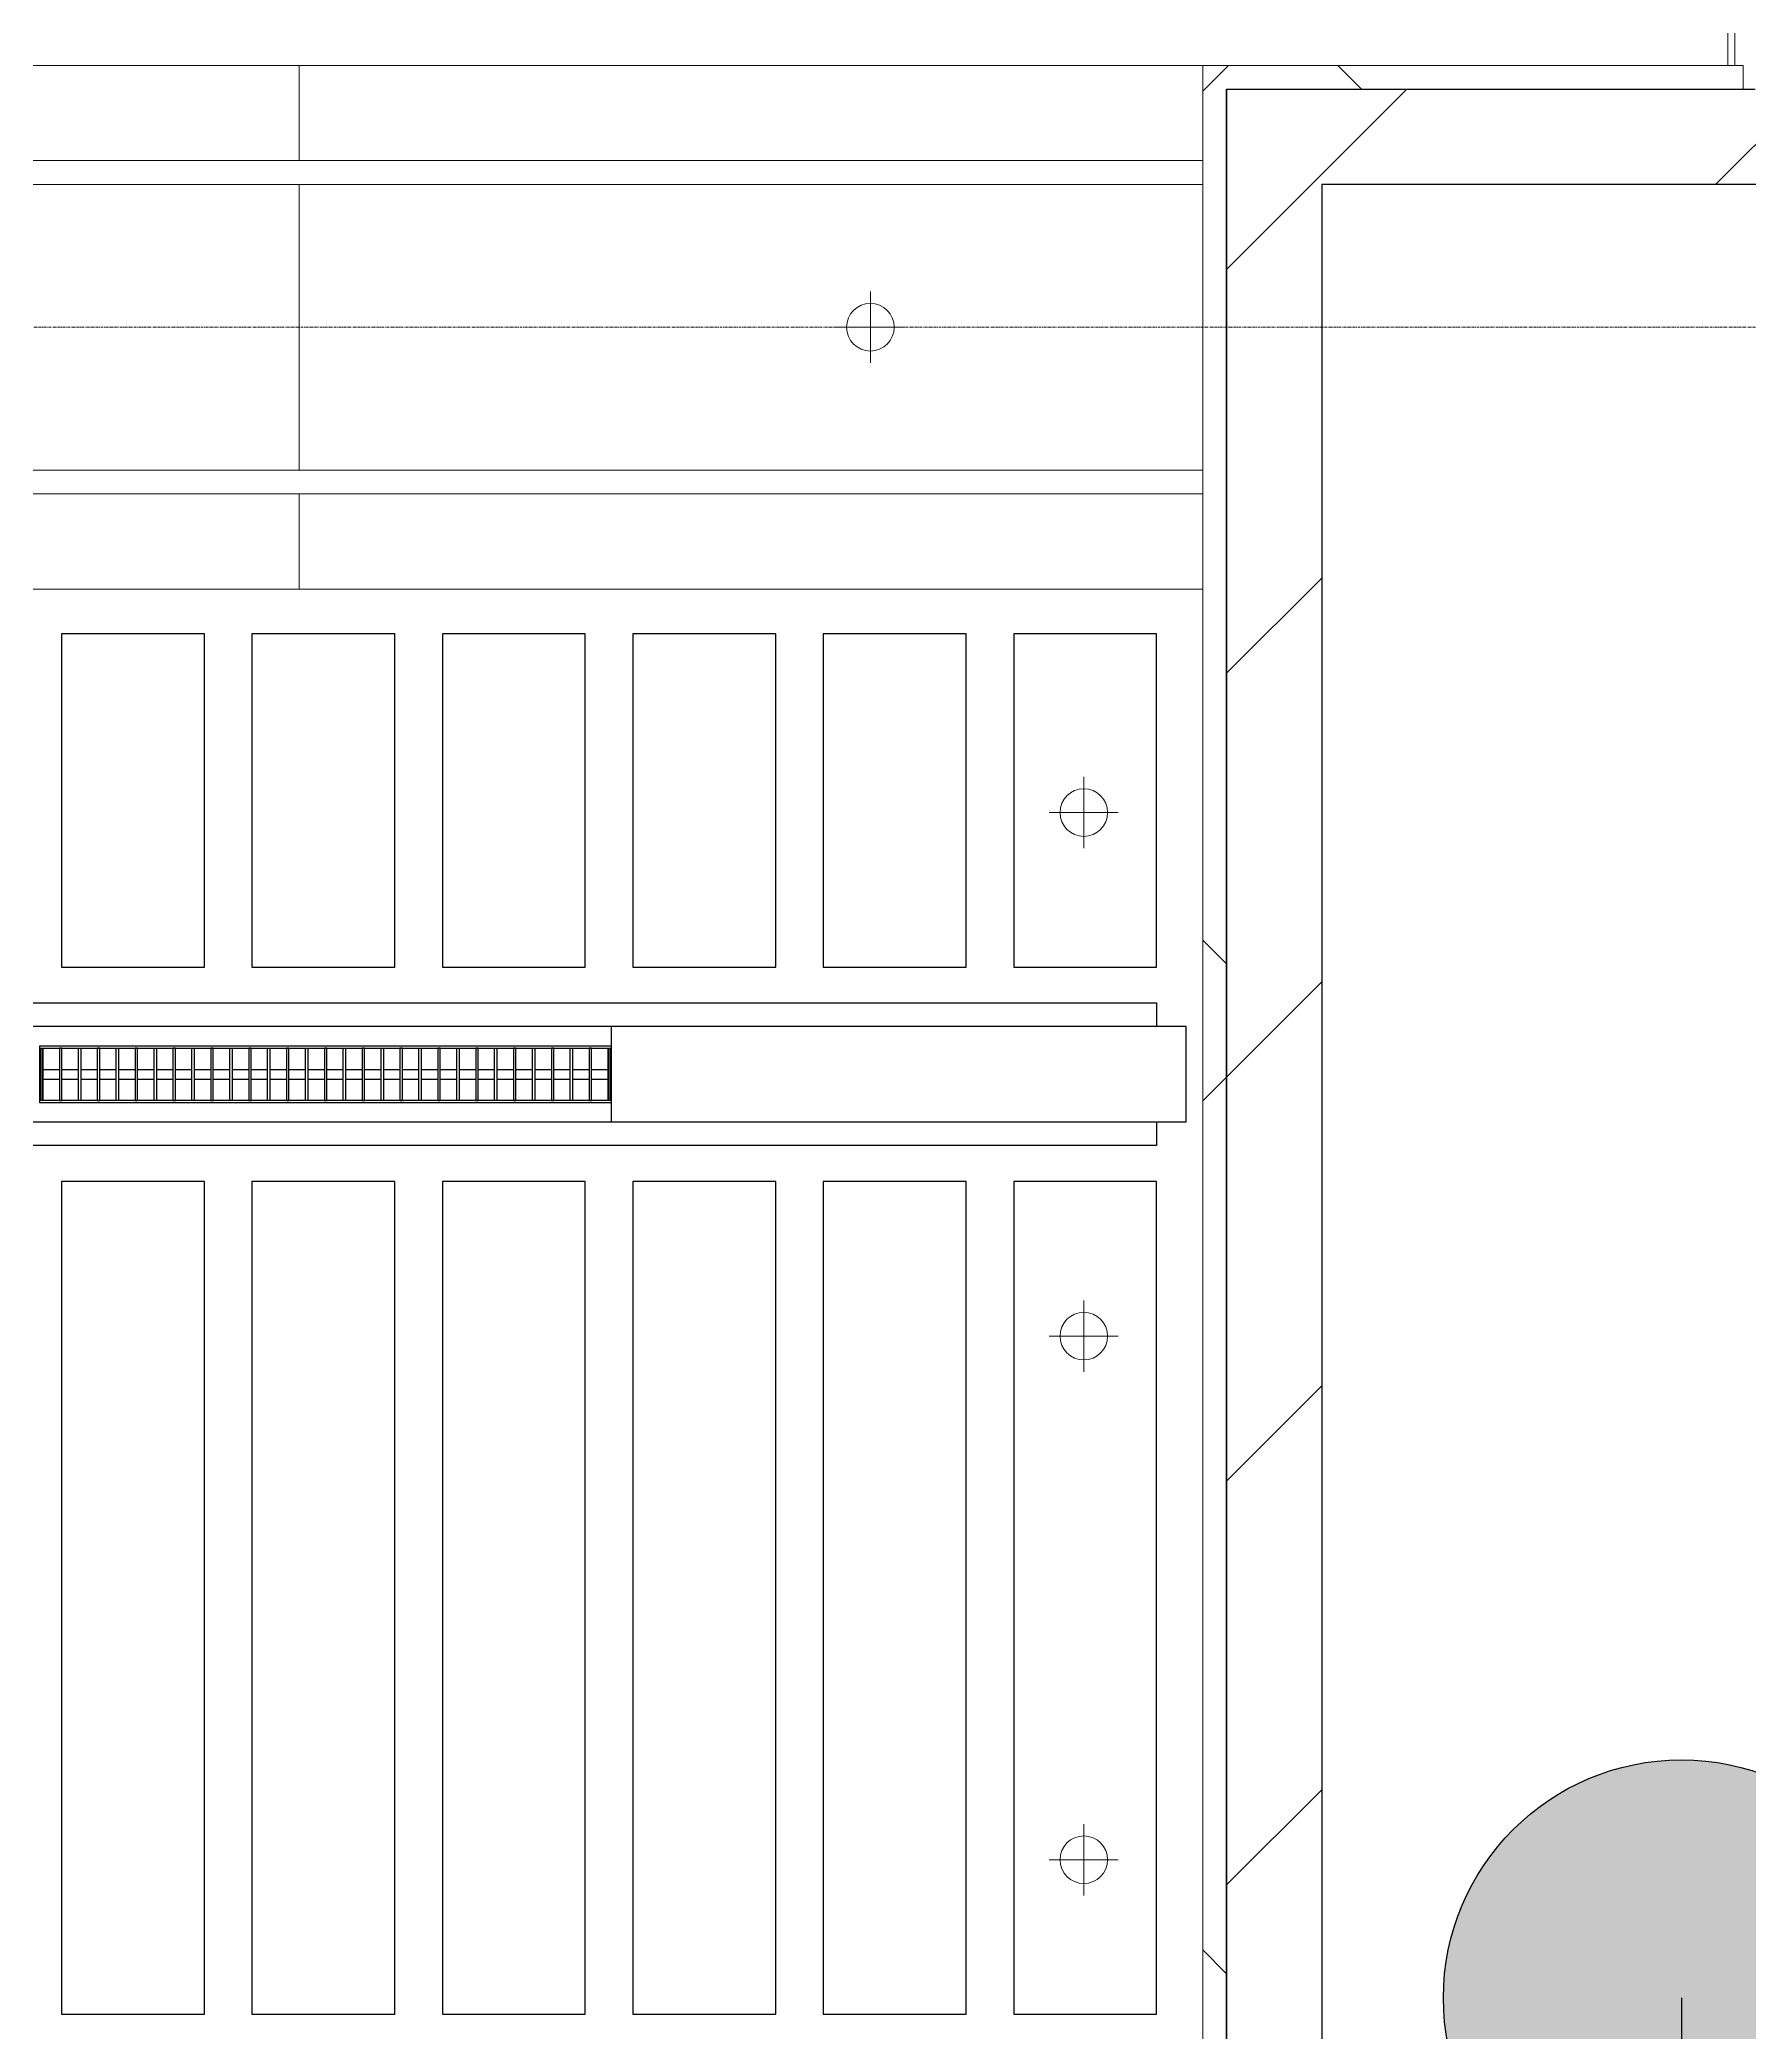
# Model space of a CAD drawing. Header units: millimetres. Extents: x -962357 to -591933, y -35273 to 59420.
# Drawn here: x -853258 to -849667, y -2 to 4184 of the extents above; entities that cross this region are included whole.
import ezdxf
from ezdxf.enums import TextEntityAlignment as Align

# ---------------------------------------------------------------- set-up
doc = ezdxf.new("R2010")
doc.units = ezdxf.units.MM
doc.linetypes.add('DPA_Grid _ Level 100', pattern=[10, 5.5, -1.6, 1.3, -1.6])
for name, color, linetype in [('000 - WIPEOUT', 250, 'Continuous'), ('001 - ASCESSORIES', 251, 'Continuous'), ('A04_TUBE SERIES', 2, 'Continuous'), ('A11_ALU.SOLID SHEET', 2, 'Continuous')]:
    doc.layers.add(name, color=color, linetype=linetype)
for name, color, linetype, lineweight in [('008 - LIGHTING', 1, 'Continuous', 9), ('A-DETL-GENF', 2, 'Continuous', 9), ('A-GLAZ-CURT', 2, 'Continuous', 9), ('A-ROOM-IDEN', 3, 'Continuous', 25), ('A-WALL', 5, 'Continuous', 9), ('A-WALL-FNSH', 2, 'Continuous', 9), ('A-WALL-PATT', 1, 'Continuous', 9), ('E-LITE-EQPM', 2, 'Continuous', 9), ('S-GRID', 251, 'Continuous', 9)]:
    doc.layers.add(name, color=color, linetype=linetype, lineweight=lineweight)
pattern_1 = [(45, (2.4, 1), (-424.26407, 424.26407), [])]
pattern_2 = [(45, (2.4, 1), (-1060.6602, 1060.6602), []), (135, (2.4, 1), (-1060.6602, -1060.6602), [])]

# ---------------------------------------------------------------- blocks, each defined once
blk = doc.blocks.new('System Panel - DPA-AR_Metal Ceiling Rectangular Panel-13139259-4130-01 MULTI-PURPOSE LEVEL - REFLECTED CEILING PLAN')
at = {"layer": 'A-GLAZ-CURT'}
for p, q in [((-852715.2, 3229), (-855115.2, 3229)), ((-855115.2, 3229), (-855115.2, 3029)), ((-855115.2, 3029), (-855115.2, 3229)), ((-855115.2, 3229), (-852715.2, 3229)), ((-852715.2, 3029), (-852715.2, 3229)), ((-852715.2, 3229), (-852715.2, 3029)), ((-855115.2, 3029), (-852715.2, 3029)), ((-852715.2, 3029), (-855115.2, 3029))]:
    blk.add_line(p, q, dxfattribs=at)
blk = doc.blocks.new('System Panel - DPA-AR_Metal Ceiling Rectangular Panel-13154335-4130-01 MULTI-PURPOSE LEVEL - REFLECTED CEILING PLAN')
at = {"layer": 'A-GLAZ-CURT'}
for p, q in [((-850817.4, 3229), (-852715.2, 3229)), ((-852715.2, 3229), (-852715.2, 3029)), ((-852715.2, 3029), (-852715.2, 3229)), ((-852715.2, 3229), (-850817.4, 3229)), ((-850817.4, 3029), (-850817.4, 3229)), ((-850817.4, 3229), (-850817.4, 3029)), ((-852715.2, 3029), (-850817.4, 3029)), ((-850817.4, 3029), (-852715.2, 3029))]:
    blk.add_line(p, q, dxfattribs=at)
blk = doc.blocks.new('System Panel - DPA-AR_Metal Ceiling Rectangular Panel-13139299-4130-01 MULTI-PURPOSE LEVEL - REFLECTED CEILING PLAN')
at = {"layer": 'A-GLAZ-CURT'}
for p, q in [((-864382.4, 3879), (-866782.4, 3879)), ((-866782.4, 3879), (-866782.4, 3279)), ((-866782.4, 3279), (-866782.4, 3879)), ((-866782.4, 3879), (-864382.4, 3879)), ((-864382.4, 3279), (-864382.4, 3879)), ((-864382.4, 3879), (-864382.4, 3279)), ((-866782.4, 3279), (-864382.4, 3279)), ((-864382.4, 3279), (-866782.4, 3279))]:
    blk.add_line(p, q, dxfattribs=at)
blk = doc.blocks.new('System Panel - DPA-AR_Metal Ceiling Rectangular Panel-13154339-4130-01 MULTI-PURPOSE LEVEL - REFLECTED CEILING PLAN')
at = {"layer": 'A-GLAZ-CURT'}
for p, q in [((-850817.4, 3879), (-852715.2, 3879)), ((-852715.2, 3879), (-852715.2, 3279)), ((-852715.2, 3279), (-852715.2, 3879)), ((-852715.2, 3879), (-850817.4, 3879)), ((-850817.4, 3279), (-850817.4, 3879)), ((-850817.4, 3879), (-850817.4, 3279)), ((-852715.2, 3279), (-850817.4, 3279)), ((-850817.4, 3279), (-852715.2, 3279))]:
    blk.add_line(p, q, dxfattribs=at)
blk = doc.blocks.new('System Panel - W-06 Feature Wall Printed Pattern-18610043-4130-01 MULTI-PURPOSE LEVEL - REFLECTED CEILING PLAN')
at = {"layer": 'A-GLAZ-CURT'}
h = blk.add_hatch(dxfattribs=at)
h.set_pattern_fill('FP_17', color=256, style=0, pattern_type=2)
h.set_pattern_definition([(315, (-42425.8, -18530.8), (660.511, -1761.362), [11676.29, -1556.84, -4670.52]), (315, (-42425.8, -18530.8), (660.511, -1761.362), [-13233.13, 3892.1, -778.42]), (315, (-41968.9, -19538.1), (-1282.492, -181.64), [2335.26, -256.88, 4670.516, -583.815]), (315, (-42618.45, -19273.86), (2493.428, -3230.9986), [6227.355, -1089.787, 3113.68, -778.42])])
h.paths.add_polyline_path([(260, -42.5), (-260, -42.5), (-260, -57.5), (260, -57.5)])
for p, q in [((-260, -42.5), (260, -42.5)), ((260, -42.5), (-260, -42.5)), ((-260, -57.5), (-260, -42.5)), ((-260, -42.5), (-260, -57.5)), ((-260, -57.5), (260, -57.5)), ((260, -57.5), (-260, -57.5)), ((260, -42.5), (260, -57.5)), ((260, -42.5), (260, -57.5))]:
    blk.add_line(p, q, dxfattribs=at)
blk = doc.blocks.new('PPLS-PP19_Custom Tile Pattern - Custom Tile Pattern-V70-4130-01 MULTI-PURPOSE LEVEL - REFLECTED CEILING PLAN')
at = {"layer": 'A-GLAZ-CURT'}
for p, q in [((-300, 0), (300, 0)), ((300, 0), (-300, 0)), ((-134.2, 0), (-140, 0)), ((230.1, 0), (300, 0)), ((-300, -50), (300, -50)), ((300, -50), (-300, -50))]:
    blk.add_line(p, q, dxfattribs=at)
at = {"layer": 'A-GLAZ-CURT', "flags": 128}
for points in [[(-300, 0), (-291.6, 0), (-283.3, 0), (-275.2, 0), (-267.3, 0), (-259.5, 0), (-251.8, 0), (-244.2, 0), (-236.7, 0), (-229.4, 0), (-222.1, 0), (-214.8, 0), (-207.7, 0), (-200.8, 0), (-194, 0), (-187.5, 0), (-181.4, 0)], [(-190.4, 0), (-196.4, 0), (-202.6, 0), (-209, 0), (-215.7, 0), (-222.6, 0), (-229.7, 0), (-237, 0), (-244.4, 0), (-252, 0), (-259.7, 0), (-267.5, 0), (-275.5, 0), (-283.6, 0), (-291.7, 0), (-300, 0)], [(-149.4, 0), (-141.8, 0), (-132.8, 0), (-126.1, 0)]]:
    blk.add_lwpolyline(points, dxfattribs=at)
at = {"layer": 'A-GLAZ-CURT'}
for points, knots in [([(-300, 0), (-284.7, 0), (-236.6, 0), (-176.1, 0), (-138.3, 0), (-124.9, 0)], [-5323.127839, -5323.127839, -5323.127839, -5323.127839, -4502.809032, -2700.551212, -1108.984966, -1108.984966, -1108.984966, -1108.984966]), ([(-159.2, 0), (-159.6, 0), (-163.4, 0), (-174, 0), (-185.6, 0), (-209.8, 0), (-232, 0), (-248.9, 0), (-253.5, 0), (-253.7, 0)], [-2257.973564, -2257.973564, -2257.973564, -2257.973564, -2237.412286, -2029.680487, -1755.085331, -1400.429864, -858.079193, -543.655514, -531.287897, -531.287897, -531.287897, -531.287897]), ([(-143.3, 0), (-144.7, 0), (-149.9, 0), (-162, 0), (-177.9, 0), (-199.5, 0), (-215.4, 0), (-225.5, 0), (-226.7, 0)], [-2390.191866, -2390.191866, -2390.191866, -2390.191866, -2308.929706, -2113.765672, -1763.376603, -1422.553702, -978.033455, -910.549282, -910.549282, -910.549282, -910.549282]), ([(-128, 0), (-130.6, 0), (-136.8, 0), (-144.4, 0), (-147.1, 0)], [-5691.037617, -5691.037617, -5691.037617, -5691.037617, -5508.838257, -5319.88299, -5319.88299, -5319.88299, -5319.88299]), ([(-65.9, 0), (-70.5, 0), (-83.9, 0), (-110.9, 0), (-128.7, 0), (-142.4, 0), (-143.6, 0)], [-7788.403577, -7788.403577, -7788.403577, -7788.403577, -7508.296369, -7004.680444, -6449.282163, -6393.465623, -6393.465623, -6393.465623, -6393.465623]), ([(-118.2, 0), (-119.4, 0), (-122.1, 0), (-125.4, 0), (-127, 0), (-127.4, 0)], [-164.249813, -164.249813, -164.249813, -164.249813, -98.539552, -24.539552, 0, 0, 0, 0]), ([(-126.5, 0), (-122.4, 0), (-108.7, 0), (-90.8, 0), (-77.2, 0), (-72.3, 0)], [-5231.017328, -5231.017328, -5231.017328, -5231.017328, -4994.692869, -4542.524482, -4234.633075, -4234.633075, -4234.633075, -4234.633075]), ([(-125.7, 0), (-125.3, 0), (-120.4, 0), (-107.3, 0), (-90.4, 0), (-75.3, 0), (-68.4, 0), (-65.1, 0), (-63.6, 0)], [-4082.700899, -4082.700899, -4082.700899, -4082.700899, -4054.690705, -3793.097032, -3402.597032, -3144.956779, -3050.982048, -2969.237017, -2969.237017, -2969.237017, -2969.237017]), ([(-114.9, 0), (-108, 0), (-98.7, 0), (-91.2, 0), (-90.5, 0)], [-6773.888853, -6773.888853, -6773.888853, -6773.888853, -6236.997189, -6184.855039, -6184.855039, -6184.855039, -6184.855039]), ([(-58.7, 0), (-59.6, 0), (-65.7, 0), (-81.2, 0), (-99.4, 0), (-111.4, 0), (-113.3, 0)], [-1113.463882, -1113.463882, -1113.463882, -1113.463882, -1060.00838, -740.068933, -229.489605, -123.718209, -123.718209, -123.718209, -123.718209]), ([(-39.2, 0), (-39.7, 0), (-45.3, 0), (-56.2, 0), (-75.6, 0), (-92, 0), (-103.2, 0), (-106.1, 0)], [-1826.829157, -1826.829157, -1826.829157, -1826.829157, -1792.521578, -1466.981642, -1208.454564, -789.402658, -608.943052, -608.943052, -608.943052, -608.943052]), ([(-96.4, 0), (-96.2, 0), (-90.9, 0), (-71.3, 0), (-42.5, 0), (-15.2, 0), (-3.8, 0), (-1, 0)], [-5115.12164, -5115.12164, -5115.12164, -5115.12164, -5103.229623, -4799.173296, -4065.652676, -3589.737505, -3410.081093, -3410.081093, -3410.081093, -3410.081093]), ([(-67.9, 0), (-73, 0), (-81.1, 0), (-89.2, 0), (-91.8, 0)], [-2627.997013, -2627.997013, -2627.997013, -2627.997013, -2193.204658, -1970.99776, -1970.99776, -1970.99776, -1970.99776]), ([(-79.5, 0), (-79.3, 0), (-74.9, 0), (-70.9, 0), (-67.4, 0)], [-1286.743147, -1286.743147, -1286.743147, -1286.743147, -1274.333717, -1073.56893, -1073.56893, -1073.56893, -1073.56893]), ([(-29, 0), (-34, 0), (-43.7, 0), (-55.8, 0), (-63.3, 0), (-65.5, 0)], [-2680.714891, -2680.714891, -2680.714891, -2680.714891, -2413.671296, -2161.752162, -2037.343317, -2037.343317, -2037.343317, -2037.343317]), ([(31.2, 0), (26, 0), (12, 0), (-16.9, 0), (-42.2, 0), (-56.4, 0), (-58.5, 0)], [-4496.803627, -4496.803627, -4496.803627, -4496.803627, -4222.080604, -3745.412743, -2981.410125, -2831.320802, -2831.320802, -2831.320802, -2831.320802]), ([(-49.8, 0), (-48.2, 0), (-45.4, 0), (-42.6, 0), (-41.8, 0)], [-4417.7536, -4417.7536, -4417.7536, -4417.7536, -4321.566175, -4270.495146, -4270.495146, -4270.495146, -4270.495146]), ([(71, 0), (70.7, 0), (65.3, 0), (53.5, 0), (37, 0), (24.1, 0), (12.8, 0), (-2.9, 0), (-20.6, 0), (-32.8, 0), (-42.4, 0), (-47, 0), (-47.8, 0)], [-2966.590051, -2966.590051, -2966.590051, -2966.590051, -2950.589685, -2634.532728, -2313.748533, -2106.613311, -1925.670641, -1617.263037, -1290.787923, -1039.307308, -819.71621, -773.893057, -773.893057, -773.893057, -773.893057]), ([(-45.9, 0), (-43, 0), (-37.8, 0), (-33.6, 0), (-32.3, 0)], [-3487.344885, -3487.344885, -3487.344885, -3487.344885, -3315.260113, -3238.248822, -3238.248822, -3238.248822, -3238.248822]), ([(-31.3, 0), (-28.4, 0), (-17, 0), (8.8, 0), (43.4, 0), (68.5, 0), (77.9, 0), (79.3, 0)], [-6062.162279, -6062.162279, -6062.162279, -6062.162279, -5862.463379, -5340.621928, -4573.028122, -4094.177415, -3998.447461, -3998.447461, -3998.447461, -3998.447461]), ([(2.8, 0), (-4.7, 0), (-14.7, 0), (-28.9, 0), (-31.3, 0)], [-9880.810509, -9880.810509, -9880.810509, -9880.810509, -9424.652049, -9299.586361, -9299.586361, -9299.586361, -9299.586361]), ([(-29, 0), (-28.7, 0), (-27.4, 0), (-24.5, 0), (-22.6, 0)], [-166.548282, -166.548282, -166.548282, -166.548282, -102.06493, 0, 0, 0, 0]), ([(-22.6, 0), (-20.3, 0), (-17, 0), (-12.7, 0), (-10.9, 0), (-9.9, 0)], [-56468.192263, -56468.192263, -56468.192263, -56468.192263, -56344.022017, -56303.229861, -56238.992205, -56238.992205, -56238.992205, -56238.992205]), ([(-21.2, 0), (-19.4, 0), (-11.8, 0), (-1.3, 0), (4.5, 0)], [-2989.152759, -2989.152759, -2989.152759, -2989.152759, -2864.387349, -2490.960632, -2490.960632, -2490.960632, -2490.960632]), ([(0.5, 0), (-2.2, 0), (-6.9, 0), (-11, 0), (-12.4, 0)], [-2679.34943, -2679.34943, -2679.34943, -2679.34943, -2518.50168, -2435.772209, -2435.772209, -2435.772209, -2435.772209]), ([(-3.4, 0), (-0.6, 0), (14, 0), (42.8, 0), (88.7, 0), (120.6, 0), (138.3, 0), (138.5, 0)], [-439.821474, -439.821474, -439.821474, -439.821474, -429.606584, -390.253598, -346.313304, -291.370682, -290.5735, -290.5735, -290.5735, -290.5735]), ([(3.4, 0), (4.6, 0), (8, 0), (16, 0), (22.5, 0), (24.5, 0)], [-211.182196, -211.182196, -211.182196, -211.182196, -206.416616, -198.214427, -187.717507, -187.717507, -187.717507, -187.717507]), ([(103.1, 0), (101.1, 0), (86.3, 0), (63.3, 0), (37, 0), (25.3, 0), (20.9, 0)], [-375.435014, -375.435014, -375.435014, -375.435014, -369.147452, -330.153101, -307.516438, -289.397823, -289.397823, -289.397823, -289.397823]), ([(21.5, 0), (22, 0), (24.6, 0), (31, 0), (39, 0), (48.3, 0), (52.8, 0), (53.9, 0)], [-1992.768506, -1992.768506, -1992.768506, -1992.768506, -1956.422387, -1818.904206, -1645.594513, -1443.202566, -1370.028348, -1370.028348, -1370.028348, -1370.028348]), ([(136.4, 0), (121.7, 0), (86.9, 0), (51.2, 0), (31.2, 0)], [-106.750556, -106.750556, -106.750556, -106.750556, -59.610984, 0, 0, 0, 0]), ([(36.3, 0), (37.8, 0), (46.7, 0), (52.8, 0), (56.3, 0)], [-314.598523, -314.598523, -314.598523, -314.598523, -305.899624, -292.458861, -292.458861, -292.458861, -292.458861]), ([(100.3, 0), (90.4, 0), (75.2, 0), (57.8, 0), (46.5, 0), (41.8, 0), (38.2, 0), (37.3, 0)], [-395.777283, -395.777283, -395.777283, -395.777283, -357.622665, -341.267687, -334.000314, -326.15566, -321.97841, -321.97841, -321.97841, -321.97841]), ([(39, 0), (43.3, 0), (54.4, 0), (67.2, 0), (73, 0)], [-4639.627446, -4639.627446, -4639.627446, -4639.627446, -4353.683244, -3976.823525, -3976.823525, -3976.823525, -3976.823525]), ([(96.7, 0), (97, 0), (100.3, 0), (109, 0), (120.8, 0), (139.9, 0), (160.9, 0), (176.3, 0), (182.7, 0)], [-2253.533331, -2253.533331, -2253.533331, -2253.533331, -2233.599744, -2052.234781, -1843.028543, -1530.39897, -1095.004608, -662.803921, -662.803921, -662.803921, -662.803921]), ([(131.4, 0), (132.9, 0), (139.5, 0), (148, 0), (152.6, 0)], [-625.910216, -625.910216, -625.910216, -625.910216, -618.981161, -603.66234, -603.66234, -603.66234, -603.66234]), ([(162.8, 0), (165.4, 0), (168.7, 0), (170.7, 0), (170.7, 0)], [-111.264224, -111.264224, -111.264224, -111.264224, -56.742688, -55.632112, -55.632112, -55.632112, -55.632112]), ([(300, 0), (286.5, 0), (254.2, 0), (207.1, 0), (179.8, 0), (166.2, 0), (164.9, 0)], [-285.253232, -285.253232, -285.253232, -285.253232, -244.693688, -187.987675, -143.776725, -138.771843, -138.771843, -138.771843, -138.771843]), ([(171.5, 0), (176.5, 0), (188.6, 0), (194.3, 0), (195.7, 0)], [-7971.819559, -7971.819559, -7971.819559, -7971.819559, -7784.112253, -7707.76565, -7707.76565, -7707.76565, -7707.76565]), ([(185.8, 0), (186.9, 0), (192.6, 0), (208.8, 0), (219.4, 0), (230.1, 0)], [-46.257281, -46.257281, -46.257281, -46.257281, -41.623857, -24.459831, 0, 0, 0, 0]), ([(219.8, 0), (225.3, 0), (244.4, 0), (264.9, 0), (276, 0), (279, 0)], [-6915.603924, -6915.603924, -6915.603924, -6915.603924, -6582.165592, -6068.460911, -5859.388289, -5859.388289, -5859.388289, -5859.388289]), ([(286.1, 0), (286.6, 0), (288.3, 0), (293.6, 0), (297.8, 0), (300, 0)], [-4011.010929, -4011.010929, -4011.010929, -4011.010929, -3959.664717, -3862.421465, -3746.95702, -3746.95702, -3746.95702, -3746.95702])]:
    blk.add_open_spline(points, degree=3, knots=knots, dxfattribs=at)
for points in [[(-122.9, 0), (-125.3, 0), (-129.6, 0), (-133.8, 0)], [(-108.5, 0), (-104.3, 0), (-99.2, 0), (-91.5, 0)], [(67.8, 0), (71.7, 0), (75.7, 0), (79.6, 0)]]:
    blk.add_open_spline(points, degree=3, dxfattribs=at)
blk = doc.blocks.new('PPLS-PP19_Custom Tile Pattern - Custom Tile Pattern-V71-4130-01 MULTI-PURPOSE LEVEL - REFLECTED CEILING PLAN')
at = {"layer": 'A-GLAZ-CURT'}
for p, q in [((-300, 0), (300, 0)), ((300, 0), (-300, 0)), ((-134.2, 0), (-140, 0)), ((230.1, 0), (300, 0)), ((-300, -50), (300, -50)), ((300, -50), (-300, -50))]:
    blk.add_line(p, q, dxfattribs=at)
at = {"layer": 'A-GLAZ-CURT', "flags": 128}
for points in [[(-300, 0), (-291.6, 0), (-283.3, 0), (-275.2, 0), (-267.3, 0), (-259.5, 0), (-251.8, 0), (-244.2, 0), (-236.7, 0), (-229.4, 0), (-222.1, 0), (-214.8, 0), (-207.7, 0), (-200.8, 0), (-194, 0), (-187.5, 0), (-181.4, 0)], [(-190.4, 0), (-196.4, 0), (-202.6, 0), (-209, 0), (-215.7, 0), (-222.6, 0), (-229.7, 0), (-237, 0), (-244.4, 0), (-252, 0), (-259.7, 0), (-267.5, 0), (-275.5, 0), (-283.6, 0), (-291.7, 0), (-300, 0)], [(-149.4, 0), (-141.8, 0), (-132.8, 0), (-126.1, 0)]]:
    blk.add_lwpolyline(points, dxfattribs=at)
at = {"layer": 'A-GLAZ-CURT'}
for points, knots in [([(-300, 0), (-284.7, 0), (-236.6, 0), (-176.1, 0), (-138.3, 0), (-124.9, 0)], [-5323.127839, -5323.127839, -5323.127839, -5323.127839, -4502.809032, -2700.551212, -1108.984966, -1108.984966, -1108.984966, -1108.984966]), ([(-159.2, 0), (-159.6, 0), (-163.4, 0), (-174, 0), (-185.6, 0), (-209.8, 0), (-232, 0), (-248.9, 0), (-253.5, 0), (-253.7, 0)], [-2257.973564, -2257.973564, -2257.973564, -2257.973564, -2237.412286, -2029.680487, -1755.085331, -1400.429864, -858.079193, -543.655514, -531.287897, -531.287897, -531.287897, -531.287897]), ([(-143.3, 0), (-144.7, 0), (-149.9, 0), (-162, 0), (-177.9, 0), (-199.5, 0), (-215.4, 0), (-225.5, 0), (-226.7, 0)], [-2390.191866, -2390.191866, -2390.191866, -2390.191866, -2308.929706, -2113.765672, -1763.376603, -1422.553702, -978.033455, -910.549282, -910.549282, -910.549282, -910.549282]), ([(-128, 0), (-130.6, 0), (-136.8, 0), (-144.4, 0), (-147.1, 0)], [-5691.037617, -5691.037617, -5691.037617, -5691.037617, -5508.838257, -5319.88299, -5319.88299, -5319.88299, -5319.88299]), ([(-71.7, 0), (-74.5, 0), (-86.3, 0), (-110.9, 0), (-128.7, 0), (-142.4, 0), (-143.6, 0)], [-7672.158748, -7672.158748, -7672.158748, -7672.158748, -7508.296369, -7004.680444, -6449.282163, -6393.465623, -6393.465623, -6393.465623, -6393.465623]), ([(-118.2, 0), (-119.4, 0), (-122.1, 0), (-125.4, 0), (-127, 0), (-127.4, 0)], [-164.249813, -164.249813, -164.249813, -164.249813, -98.539552, -24.539552, 0, 0, 0, 0]), ([(-126.5, 0), (-122.4, 0), (-108.7, 0), (-90.8, 0), (-77.2, 0), (-72.3, 0)], [-5231.017328, -5231.017328, -5231.017328, -5231.017328, -4994.692869, -4542.524482, -4234.633075, -4234.633075, -4234.633075, -4234.633075]), ([(-125.7, 0), (-125.3, 0), (-120.4, 0), (-107.3, 0), (-90.4, 0), (-76.1, 0), (-71, 0), (-70.2, 0)], [-4082.700899, -4082.700899, -4082.700899, -4082.700899, -4054.690705, -3793.097032, -3402.597032, -3144.956779, -3092.955226, -3092.955226, -3092.955226, -3092.955226]), ([(-114.9, 0), (-108, 0), (-98.7, 0), (-91.2, 0), (-90.5, 0)], [-6773.888853, -6773.888853, -6773.888853, -6773.888853, -6236.997189, -6184.855039, -6184.855039, -6184.855039, -6184.855039]), ([(-71.3, 0), (-73.5, 0), (-85, 0), (-99.4, 0), (-111.4, 0), (-113.3, 0)], [-866.027463, -866.027463, -866.027463, -866.027463, -740.068933, -229.489605, -123.718209, -123.718209, -123.718209, -123.718209]), ([(-71.9, 0), (-72.1, 0), (-80.3, 0), (-92, 0), (-103.2, 0), (-106.1, 0)], [-1217.886105, -1217.886105, -1217.886105, -1217.886105, -1208.454564, -789.402658, -608.943052, -608.943052, -608.943052, -608.943052]), ([(-96.4, 0), (-96.2, 0), (-90.9, 0), (-81.8, 0), (-72.9, 0), (-69.6, 0)], [-5115.12164, -5115.12164, -5115.12164, -5115.12164, -5103.229623, -4799.173296, -4627.967198, -4627.967198, -4627.967198, -4627.967198]), ([(-67.9, 0), (-73, 0), (-81.1, 0), (-89.2, 0), (-91.8, 0)], [-2627.997013, -2627.997013, -2627.997013, -2627.997013, -2193.204658, -1970.99776, -1970.99776, -1970.99776, -1970.99776]), ([(-79.5, 0), (-79.3, 0), (-77.1, 0), (-75, 0), (-73.2, 0)], [-1286.743147, -1286.743147, -1286.743147, -1286.743147, -1274.333717, -1179.514552, -1179.514552, -1179.514552, -1179.514552]), ([(-29, 0), (-34, 0), (-43.7, 0), (-55.8, 0), (-63.3, 0), (-65.5, 0)], [-2680.714891, -2680.714891, -2680.714891, -2680.714891, -2413.671296, -2161.752162, -2037.343317, -2037.343317, -2037.343317, -2037.343317]), ([(-58.7, 0), (-59.6, 0), (-61.6, 0), (-63.7, 0), (-64.9, 0)], [-1113.463882, -1113.463882, -1113.463882, -1113.463882, -1060.00838, -989.745672, -989.745672, -989.745672, -989.745672]), ([(-39.2, 0), (-39.7, 0), (-45.3, 0), (-53.9, 0), (-62.5, 0), (-64.9, 0)], [-1826.829157, -1826.829157, -1826.829157, -1826.829157, -1792.521578, -1466.981642, -1339.674715, -1339.674715, -1339.674715, -1339.674715]), ([(-62.7, 0), (-54.3, 0), (-36.8, 0), (-15.2, 0), (-3.8, 0), (-1, 0)], [-4506.178587, -4506.178587, -4506.178587, -4506.178587, -4065.652676, -3589.737505, -3410.081093, -3410.081093, -3410.081093, -3410.081093]), ([(31.2, 0), (26, 0), (12, 0), (-16.9, 0), (-42.2, 0), (-56.4, 0), (-58.5, 0)], [-4496.803627, -4496.803627, -4496.803627, -4496.803627, -4222.080604, -3745.412743, -2981.410125, -2831.320802, -2831.320802, -2831.320802, -2831.320802]), ([(-49.8, 0), (-48.2, 0), (-45.4, 0), (-42.6, 0), (-41.8, 0)], [-4417.7536, -4417.7536, -4417.7536, -4417.7536, -4321.566175, -4270.495146, -4270.495146, -4270.495146, -4270.495146]), ([(71, 0), (70.7, 0), (65.3, 0), (53.5, 0), (37, 0), (24.1, 0), (12.8, 0), (-2.9, 0), (-20.6, 0), (-32.8, 0), (-42.4, 0), (-47, 0), (-47.8, 0)], [-2966.590051, -2966.590051, -2966.590051, -2966.590051, -2950.589685, -2634.532728, -2313.748533, -2106.613311, -1925.670641, -1617.263037, -1290.787923, -1039.307308, -819.71621, -773.893057, -773.893057, -773.893057, -773.893057]), ([(-45.9, 0), (-43, 0), (-37.8, 0), (-33.6, 0), (-32.3, 0)], [-3487.344885, -3487.344885, -3487.344885, -3487.344885, -3315.260113, -3238.248822, -3238.248822, -3238.248822, -3238.248822]), ([(-31.3, 0), (-28.4, 0), (-17, 0), (8.8, 0), (43.4, 0), (68.5, 0), (77.9, 0), (79.3, 0)], [-6062.162279, -6062.162279, -6062.162279, -6062.162279, -5862.463379, -5340.621928, -4573.028122, -4094.177415, -3998.447461, -3998.447461, -3998.447461, -3998.447461]), ([(2.8, 0), (-4.7, 0), (-14.7, 0), (-28.9, 0), (-31.3, 0)], [-9880.810509, -9880.810509, -9880.810509, -9880.810509, -9424.652049, -9299.586361, -9299.586361, -9299.586361, -9299.586361]), ([(-29, 0), (-28.7, 0), (-27.4, 0), (-24.5, 0), (-22.6, 0)], [-166.548282, -166.548282, -166.548282, -166.548282, -102.06493, 0, 0, 0, 0]), ([(-22.6, 0), (-20.3, 0), (-17, 0), (-12.7, 0), (-10.9, 0), (-9.9, 0)], [-56468.192263, -56468.192263, -56468.192263, -56468.192263, -56344.022017, -56303.229861, -56238.992205, -56238.992205, -56238.992205, -56238.992205]), ([(-21.2, 0), (-19.4, 0), (-11.8, 0), (-1.3, 0), (4.5, 0)], [-2989.152759, -2989.152759, -2989.152759, -2989.152759, -2864.387349, -2490.960632, -2490.960632, -2490.960632, -2490.960632]), ([(0.5, 0), (-2.2, 0), (-6.9, 0), (-11, 0), (-12.4, 0)], [-2679.34943, -2679.34943, -2679.34943, -2679.34943, -2518.50168, -2435.772209, -2435.772209, -2435.772209, -2435.772209]), ([(-3.4, 0), (-0.6, 0), (14, 0), (42.8, 0), (88.7, 0), (120.6, 0), (138.3, 0), (138.5, 0)], [-439.821474, -439.821474, -439.821474, -439.821474, -429.606584, -390.253598, -346.313304, -291.370682, -290.5735, -290.5735, -290.5735, -290.5735]), ([(3.4, 0), (4.6, 0), (8, 0), (16, 0), (22.5, 0), (24.5, 0)], [-211.182196, -211.182196, -211.182196, -211.182196, -206.416616, -198.214427, -187.717507, -187.717507, -187.717507, -187.717507]), ([(103.1, 0), (101.1, 0), (86.3, 0), (63.3, 0), (37, 0), (25.3, 0), (20.9, 0)], [-375.435014, -375.435014, -375.435014, -375.435014, -369.147452, -330.153101, -307.516438, -289.397823, -289.397823, -289.397823, -289.397823]), ([(21.5, 0), (22, 0), (24.6, 0), (31, 0), (39, 0), (48.3, 0), (52.8, 0), (53.9, 0)], [-1992.768506, -1992.768506, -1992.768506, -1992.768506, -1956.422387, -1818.904206, -1645.594513, -1443.202566, -1370.028348, -1370.028348, -1370.028348, -1370.028348]), ([(136.4, 0), (121.7, 0), (86.9, 0), (51.2, 0), (31.2, 0)], [-106.750556, -106.750556, -106.750556, -106.750556, -59.610984, 0, 0, 0, 0]), ([(36.3, 0), (37.8, 0), (46.7, 0), (52.8, 0), (56.3, 0)], [-314.598523, -314.598523, -314.598523, -314.598523, -305.899624, -292.458861, -292.458861, -292.458861, -292.458861]), ([(100.3, 0), (90.4, 0), (75.2, 0), (57.8, 0), (46.5, 0), (41.8, 0), (38.2, 0), (37.3, 0)], [-395.777283, -395.777283, -395.777283, -395.777283, -357.622665, -341.267687, -334.000314, -326.15566, -321.97841, -321.97841, -321.97841, -321.97841]), ([(39, 0), (43.3, 0), (54.4, 0), (67.2, 0), (73, 0)], [-4639.627446, -4639.627446, -4639.627446, -4639.627446, -4353.683244, -3976.823525, -3976.823525, -3976.823525, -3976.823525]), ([(96.7, 0), (97, 0), (100.3, 0), (109, 0), (120.8, 0), (139.9, 0), (160.9, 0), (176.3, 0), (182.7, 0)], [-2253.533331, -2253.533331, -2253.533331, -2253.533331, -2233.599744, -2052.234781, -1843.028543, -1530.39897, -1095.004608, -662.803921, -662.803921, -662.803921, -662.803921]), ([(131.4, 0), (132.9, 0), (139.5, 0), (148, 0), (152.6, 0)], [-625.910216, -625.910216, -625.910216, -625.910216, -618.981161, -603.66234, -603.66234, -603.66234, -603.66234]), ([(162.8, 0), (165.4, 0), (168.7, 0), (170.7, 0), (170.7, 0)], [-111.264224, -111.264224, -111.264224, -111.264224, -56.742688, -55.632112, -55.632112, -55.632112, -55.632112]), ([(300, 0), (286.5, 0), (254.2, 0), (207.1, 0), (179.8, 0), (166.2, 0), (164.9, 0)], [-285.253232, -285.253232, -285.253232, -285.253232, -244.693688, -187.987675, -143.776725, -138.771843, -138.771843, -138.771843, -138.771843]), ([(171.5, 0), (176.5, 0), (188.6, 0), (194.3, 0), (195.7, 0)], [-7971.819559, -7971.819559, -7971.819559, -7971.819559, -7784.112253, -7707.76565, -7707.76565, -7707.76565, -7707.76565]), ([(185.8, 0), (186.9, 0), (192.6, 0), (208.8, 0), (219.4, 0), (230.1, 0)], [-46.257281, -46.257281, -46.257281, -46.257281, -41.623857, -24.459831, 0, 0, 0, 0]), ([(219.8, 0), (225.3, 0), (244.4, 0), (264.9, 0), (276, 0), (279, 0)], [-6915.603924, -6915.603924, -6915.603924, -6915.603924, -6582.165592, -6068.460911, -5859.388289, -5859.388289, -5859.388289, -5859.388289]), ([(286.1, 0), (286.6, 0), (288.3, 0), (293.6, 0), (297.8, 0), (300, 0)], [-4011.010929, -4011.010929, -4011.010929, -4011.010929, -3959.664717, -3862.421465, -3746.95702, -3746.95702, -3746.95702, -3746.95702])]:
    blk.add_open_spline(points, degree=3, knots=knots, dxfattribs=at)
for points in [[(-122.9, 0), (-125.3, 0), (-129.6, 0), (-133.8, 0)], [(-108.5, 0), (-104.3, 0), (-99.2, 0), (-91.5, 0)], [(67.8, 0), (71.7, 0), (75.7, 0), (79.6, 0)]]:
    blk.add_open_spline(points, degree=3, dxfattribs=at)
blk = doc.blocks.new('*U612')
at = {"layer": 'A-GLAZ-CURT'}
for name, p, rotation in [('System Panel - W-06 Feature Wall Printed Pattern-18610043-4130-01 MULTI-PURPOSE LEVEL - REFLECTED CEILING PLAN', (-104975, 810), 270), ('PPLS-PP19_Custom Tile Pattern - Custom Tile Pattern-V70-4130-01 MULTI-PURPOSE LEVEL - REFLECTED CEILING PLAN', (-106135, -1527.5), 90), ('PPLS-PP19_Custom Tile Pattern - Custom Tile Pattern-V70-4130-01 MULTI-PURPOSE LEVEL - REFLECTED CEILING PLAN', (-106135, -2127.5), 90), ('PPLS-PP19_Custom Tile Pattern - Custom Tile Pattern-V71-4130-01 MULTI-PURPOSE LEVEL - REFLECTED CEILING PLAN', (-106135, -2727.5), 90), ('PPLS-PP19_Custom Tile Pattern - Custom Tile Pattern-V70-4130-01 MULTI-PURPOSE LEVEL - REFLECTED CEILING PLAN', (-106135, -3327.5), 90)]:
    blk.add_blockref(name, p, dxfattribs=dict(at, rotation=rotation))
for name, p in [('System Panel - DPA-AR_Metal Ceiling Rectangular Panel-13139259-4130-01 MULTI-PURPOSE LEVEL - REFLECTED CEILING PLAN', (744682.4, -2679)), ('System Panel - DPA-AR_Metal Ceiling Rectangular Panel-13154335-4130-01 MULTI-PURPOSE LEVEL - REFLECTED CEILING PLAN', (744682.4, -2679)), ('System Panel - DPA-AR_Metal Ceiling Rectangular Panel-13139299-4130-01 MULTI-PURPOSE LEVEL - REFLECTED CEILING PLAN', (756349.6, -3579)), ('System Panel - DPA-AR_Metal Ceiling Rectangular Panel-13154339-4130-01 MULTI-PURPOSE LEVEL - REFLECTED CEILING PLAN', (744682.4, -3579)), ('System Panel - DPA-AR_Metal Ceiling Rectangular Panel-13139259-4130-01 MULTI-PURPOSE LEVEL - REFLECTED CEILING PLAN', (744682.4, -3579)), ('System Panel - DPA-AR_Metal Ceiling Rectangular Panel-13154335-4130-01 MULTI-PURPOSE LEVEL - REFLECTED CEILING PLAN', (744682.4, -3579))]:
    blk.add_blockref(name, p, dxfattribs=at)
blk = doc.blocks.new('LGF_DL_SAA_LowPower_DL1a - LGF_DL_SAA_LowPower_DL1a-8832329-4130-01 MULTI-PURPOSE LEVEL - REFLECTED CEILING PLAN')
at = {"layer": 'A-DETL-GENF'}
for p, q in [((0, 75), (0, -75)), ((72.5, 0), (-72.5, 0))]:
    blk.add_line(p, q, dxfattribs=at)
blk.add_circle((0, 0), 50, dxfattribs=at)
blk = doc.blocks.new('C-1-PP19-AR-4130-01-B_20250829-225100_EXLIGHT')
at = {"layer": 'E-LITE-EQPM', "extrusion": (0, 0, -1), "rotation": 180}
for p in [(106833.2, 0), (106384.9, -1019.7), (106384.9, -2119.7), (106384.9, -3219.7)]:
    blk.add_blockref('LGF_DL_SAA_LowPower_DL1a - LGF_DL_SAA_LowPower_DL1a-8832329-4130-01 MULTI-PURPOSE LEVEL - REFLECTED CEILING PLAN', p, dxfattribs=at)
blk = doc.blocks.new('*U593')
blk.add_wipeout([(-25, 0), (25, 0), (25, 20847.7), (-25, 20797.7)]).dxf.layer = '000 - WIPEOUT'
at = {"layer": 'A04_TUBE SERIES', "color": 0}
blk.add_lwpolyline([(-25, 0), (25, 0), (25, 20847.7), (-25, 20797.7)], close=True, dxfattribs=at)
at = {"layer": 'Defpoints', "color": 250, "flags": 1}
blk.add_attdef('EXTR.OVL-LENGTH_', (-33.1, -9), '', height=5, dxfattribs=at)
blk = doc.blocks.new('*U592')
blk.add_wipeout([(-25, 0), (25, 0), (25, 20597.7), (-25, 20547.7)]).dxf.layer = '000 - WIPEOUT'
at = {"layer": 'A04_TUBE SERIES', "color": 0}
blk.add_lwpolyline([(-25, 0), (25, 0), (25, 20597.7), (-25, 20547.7)], close=True, dxfattribs=at)
at = {"layer": 'Defpoints', "color": 250, "flags": 1}
blk.add_attdef('EXTR.OVL-LENGTH_', (-33.1, -9), '', height=5, dxfattribs=at)
blk = doc.blocks.new('*U570')
at = {"color": 1}
blk.add_wipeout([(600, -60), (-600, -60), (-600, 60), (600, 60)], dxfattribs=at).dxf.layer = '000 - WIPEOUT'
at = {"layer": '001 - ASCESSORIES', "color": 0}
blk.add_lwpolyline([(600, -60), (-600, -60), (-600, 60), (600, 60)], close=True, dxfattribs=at)
at = {"layer": '001 - ASCESSORIES'}
for points in [[(-593.5, -55), (-598.5, -55), (-598.5, 55), (-593.5, 55)], [(595, -55), (-595, -55), (-595, 55), (595, 55)], [(-558.8, -55), (-553.8, -55), (-553.8, 55), (-558.8, 55)], [(-514, -55), (-519, -55), (-519, 55), (-514, 55)], [(-479.3, -55), (-474.3, -55), (-474.3, 55), (-479.3, 55)], [(-434.6, -55), (-439.6, -55), (-439.6, 55), (-434.6, 55)], [(-399.8, -55), (-394.8, -55), (-394.8, 55), (-399.8, 55)], [(-355.1, -55), (-360.1, -55), (-360.1, 55), (-355.1, 55)], [(-320.4, -55), (-315.4, -55), (-315.4, 55), (-320.4, 55)], [(-275.6, -55), (-280.6, -55), (-280.6, 55), (-275.6, 55)], [(-240.9, -55), (-235.9, -55), (-235.9, 55), (-240.9, 55)], [(-196.2, -55), (-201.2, -55), (-201.2, 55), (-196.2, 55)], [(-161.4, -55), (-156.4, -55), (-156.4, 55), (-161.4, 55)], [(-116.7, -55), (-121.7, -55), (-121.7, 55), (-116.7, 55)], [(-82, -55), (-77, -55), (-77, 55), (-82, 55)], [(-37.2, -55), (-42.2, -55), (-42.2, 55), (-37.2, 55)], [(-2.5, -55), (2.5, -55), (2.5, 55), (-2.5, 55)], [(42.2, -55), (37.2, -55), (37.2, 55), (42.2, 55)], [(77, -55), (82, -55), (82, 55), (77, 55)], [(121.7, -55), (116.7, -55), (116.7, 55), (121.7, 55)], [(156.4, -55), (161.4, -55), (161.4, 55), (156.4, 55)], [(201.2, -55), (196.2, -55), (196.2, 55), (201.2, 55)], [(235.9, -55), (240.9, -55), (240.9, 55), (235.9, 55)], [(280.6, -55), (275.6, -55), (275.6, 55), (280.6, 55)], [(315.4, -55), (320.4, -55), (320.4, 55), (315.4, 55)], [(360.1, -55), (355.1, -55), (355.1, 55), (360.1, 55)], [(394.8, -55), (399.8, -55), (399.8, 55), (394.8, 55)], [(439.6, -55), (434.6, -55), (434.6, 55), (439.6, 55)], [(474.3, -55), (479.3, -55), (479.3, 55), (474.3, 55)], [(519, -55), (514, -55), (514, 55), (519, 55)], [(553.8, -55), (558.8, -55), (558.8, 55), (553.8, 55)], [(598.5, -55), (593.5, -55), (593.5, 55), (598.5, 55)]]:
    blk.add_lwpolyline(points, close=True, dxfattribs=at)
for points in [[(-593.5, 10), (-558.8, 10)], [(-553.8, 10), (-519, 10)], [(-514, 10), (-479.3, 10)], [(-474.3, 10), (-439.6, 10)], [(-434.6, 10), (-399.8, 10)], [(-394.8, 10), (-360.1, 10)], [(-355.1, 10), (-320.4, 10)], [(-315.4, 10), (-280.6, 10)], [(-275.6, 10), (-240.9, 10)], [(-235.9, 10), (-201.2, 10)], [(-196.2, 10), (-161.4, 10)], [(-156.4, 10), (-121.7, 10)], [(-116.7, 10), (-82, 10)], [(-77, 10), (-42.2, 10)], [(-37.2, 10), (-2.5, 10)], [(2.5, 10), (37.2, 10)], [(42.2, 10), (77, 10)], [(82, 10), (116.7, 10)], [(121.7, 10), (156.4, 10)], [(161.4, 10), (196.2, 10)], [(201.2, 10), (235.9, 10)], [(240.9, 10), (275.6, 10)], [(280.6, 10), (315.4, 10)], [(320.4, 10), (355.1, 10)], [(360.1, 10), (394.8, 10)], [(399.8, 10), (434.6, 10)], [(439.6, 10), (474.3, 10)], [(479.3, 10), (514, 10)], [(519, 10), (553.8, 10)], [(558.8, 10), (593.5, 10)], [(-593.5, -10), (-558.8, -10)], [(-553.8, -10), (-519, -10)], [(-514, -10), (-479.3, -10)], [(-474.3, -10), (-439.6, -10)], [(-434.6, -10), (-399.8, -10)], [(-394.8, -10), (-360.1, -10)], [(-355.1, -10), (-320.4, -10)], [(-315.4, -10), (-280.6, -10)], [(-275.6, -10), (-240.9, -10)], [(-235.9, -10), (-201.2, -10)], [(-196.2, -10), (-161.4, -10)], [(-156.4, -10), (-121.7, -10)], [(-116.7, -10), (-82, -10)], [(-77, -10), (-42.2, -10)], [(-37.2, -10), (-2.5, -10)], [(2.5, -10), (37.2, -10)], [(42.2, -10), (77, -10)], [(82, -10), (116.7, -10)], [(121.7, -10), (156.4, -10)], [(161.4, -10), (196.2, -10)], [(201.2, -10), (235.9, -10)], [(240.9, -10), (275.6, -10)], [(280.6, -10), (315.4, -10)], [(320.4, -10), (355.1, -10)], [(360.1, -10), (394.8, -10)], [(399.8, -10), (434.6, -10)], [(439.6, -10), (474.3, -10)], [(479.3, -10), (514, -10)], [(519, -10), (553.8, -10)], [(558.8, -10), (593.5, -10)]]:
    blk.add_lwpolyline(points, dxfattribs=at)
blk = doc.blocks.new('*U842')
blk.add_point((0, 0))
at = {"layer": 'Defpoints', "color": 250}
blk.add_text('AL.SHEET-HAT-TYPE-C', height=7, rotation=270, dxfattribs=at).set_placement((15, 0), align=Align.BOTTOM_CENTER)
blk.add_wipeout([(0, -100), (1207.5, -100), (1207.5, 100), (0, 100)]).dxf.layer = '000 - WIPEOUT'
at = {"layer": 'A11_ALU.SOLID SHEET', "color": 0}
blk.add_lwpolyline([(0, -100), (1207.5, -100), (1207.5, 100), (0, 100)], close=True, dxfattribs=at)
blk = doc.blocks.new('*U822')
at = {"color": 3}
for points in [[(-875, -8050), (875, -8050), (875, -8350), (-875, -8350)], [(-875, -8450), (875, -8450), (875, -8750), (-875, -8750)], [(-875, -8850), (875, -8850), (875, -9150), (-875, -9150)], [(-875, -9250), (875, -9250), (875, -9550), (-875, -9550)], [(-875, -9650), (875, -9650), (875, -9950), (-875, -9950)], [(-875, -10050), (875, -10050), (875, -10350), (-875, -10350)]]:
    blk.add_wipeout(points, dxfattribs=at).dxf.layer = '000 - WIPEOUT'
at = {"layer": 'A11_ALU.SOLID SHEET', "color": 0, "linetype": 'ByBlock'}
for points in [[(-875, -8350), (875, -8350), (875, -8050), (-875, -8050)], [(-875, -8750), (875, -8750), (875, -8450), (-875, -8450)], [(-875, -9150), (875, -9150), (875, -8850), (-875, -8850)], [(-875, -9550), (875, -9550), (875, -9250), (-875, -9250)], [(-875, -9950), (875, -9950), (875, -9650), (-875, -9650)], [(-875, -10350), (875, -10350), (875, -10050), (-875, -10050)]]:
    blk.add_lwpolyline(points, close=True, dxfattribs=at)
blk = doc.blocks.new('*U823')
at = {"color": 3}
for points in [[(-350, -7450), (350, -7450), (350, -7750), (-350, -7750)], [(-350, -7850), (350, -7850), (350, -8150), (-350, -8150)], [(-350, -8250), (350, -8250), (350, -8550), (-350, -8550)], [(-350, -8650), (350, -8650), (350, -8950), (-350, -8950)], [(-350, -9050), (350, -9050), (350, -9350), (-350, -9350)], [(-350, -9450), (350, -9450), (350, -9750), (-350, -9750)]]:
    blk.add_wipeout(points, dxfattribs=at).dxf.layer = '000 - WIPEOUT'
at = {"layer": 'A11_ALU.SOLID SHEET', "color": 0, "linetype": 'ByBlock'}
for points in [[(-350, -7750), (350, -7750), (350, -7450), (-350, -7450)], [(-350, -8150), (350, -8150), (350, -7850), (-350, -7850)], [(-350, -8550), (350, -8550), (350, -8250), (-350, -8250)], [(-350, -8950), (350, -8950), (350, -8650), (-350, -8650)], [(-350, -9350), (350, -9350), (350, -9050), (-350, -9050)], [(-350, -9750), (350, -9750), (350, -9450), (-350, -9450)]]:
    blk.add_lwpolyline(points, close=True, dxfattribs=at)
blk = doc.blocks.new('*U853')
at = {"layer": 'A11_ALU.SOLID SHEET', "linetype": 'ByBlock', "rotation": 90}
for name, p in [('*U823', (-115982, -994.5)), ('*U822', (-116582, -2669.5))]:
    blk.add_blockref(name, p, dxfattribs=at)
at = {"layer": 'A11_ALU.SOLID SHEET', "color": 1}
blk.add_blockref('*U842', (-107377.5, -1569.5), dxfattribs=at)
at = {"layer": '008 - LIGHTING'}
blk.add_blockref('*U570', (-107977.5, -1569.5), dxfattribs=at)
at = {"layer": 'A04_TUBE SERIES', "linetype": 'ByBlock', "xscale": -1, "rotation": 90}
for name, p in [('*U592', (-106232, -1444.5)), ('*U593', (-106232, -1694.5))]:
    blk.add_blockref(name, p, dxfattribs=at)

msp = doc.modelspace()

# ---------------------------------------------------------------- block references
msp.add_blockref('*U853', (-744680, 3580))

# ---------------------------------------------------------------- next in the draw order: hatches: boundary and pattern name
at = {"layer": 'A-ROOM-IDEN'}
h = msp.add_hatch(color=256, dxfattribs=at)
edge = h.paths.add_edge_path()
edge.add_arc((-849809.7, 70), 500, 0, 360)
at = {"layer": 'A-WALL-PATT'}
h = msp.add_hatch(dxfattribs=at)
h.set_pattern_fill('FP_3', color=256, style=0, pattern_type=2)
h.set_pattern_definition(pattern_2)
h.paths.add_polyline_path([(-850815, 4080), (-849680, 4080), (-849680, 4130), (-850815, 4130)])
h = msp.add_hatch(dxfattribs=at)
h.set_pattern_fill('FP_3', color=256, style=0, pattern_type=2)
h.set_pattern_definition(pattern_2)
h.paths.add_polyline_path([(-850765, -3125), (-850765, 4080), (-850815, 4080), (-850815, -3125)])
h = msp.add_hatch(dxfattribs=at)
h.set_pattern_fill('FP_2', color=256, style=0, pattern_type=2)
h.set_pattern_definition(pattern_1)
h.paths.add_polyline_path([(-850565, -3175), (-850565, 4080), (-850765, 4080), (-850765, -3175)])
h = msp.add_hatch(dxfattribs=at)
h.set_pattern_fill('FP_2', color=256, style=0, pattern_type=2)
h.set_pattern_definition(pattern_1)
h.paths.add_polyline_path([(-850565, 3880), (-848405, 3880), (-848405, 4080), (-850565, 4080)])

# ---------------------------------------------------------------- next in the draw order: linework, layer by layer
at = {"layer": 'A-ROOM-IDEN'}
msp.add_line((-849809.7, 70), (-849809.7, -13118.3), dxfattribs=at)
msp.add_circle((-849809.7, 70), 500, dxfattribs=at)
at = {"layer": 'A-WALL', "color": 7, "lineweight": 25}
for p, q in [((-850765, 4080), (-850565, 4080)), ((-850765, -3125), (-850765, 4080)), ((-850765, 4080), (-850765, -3125)), ((-850565, 4080), (-849655, 4080)), ((-850565, 3880), (-850565, -3175)), ((-848405, 3880), (-850565, 3880))]:
    msp.add_line(p, q, dxfattribs=at)
at = {"layer": 'A-WALL-FNSH', "color": 250}
for p, q in [((-850815, 4130), (-849680, 4130)), ((-850815, 4080), (-850815, 4130)), ((-849680, 4130), (-849680, 4080)), ((-850815, -3125), (-850815, 4080)), ((-849680, 4080), (-850765, 4080))]:
    msp.add_line(p, q, dxfattribs=at)
at = {"layer": 'S-GRID', "linetype": 'DPA_Grid _ Level 100'}
msp.add_line((-602984.2, 3580), (-957857, 3580), dxfattribs=at)

# ---------------------------------------------------------------- next in the draw order: block references
for name in ['*U612', 'C-1-PP19-AR-4130-01-B_20250829-225100_EXLIGHT']:
    msp.add_blockref(name, (-744680, 3580))

doc.saveas('drawing.dxf')
